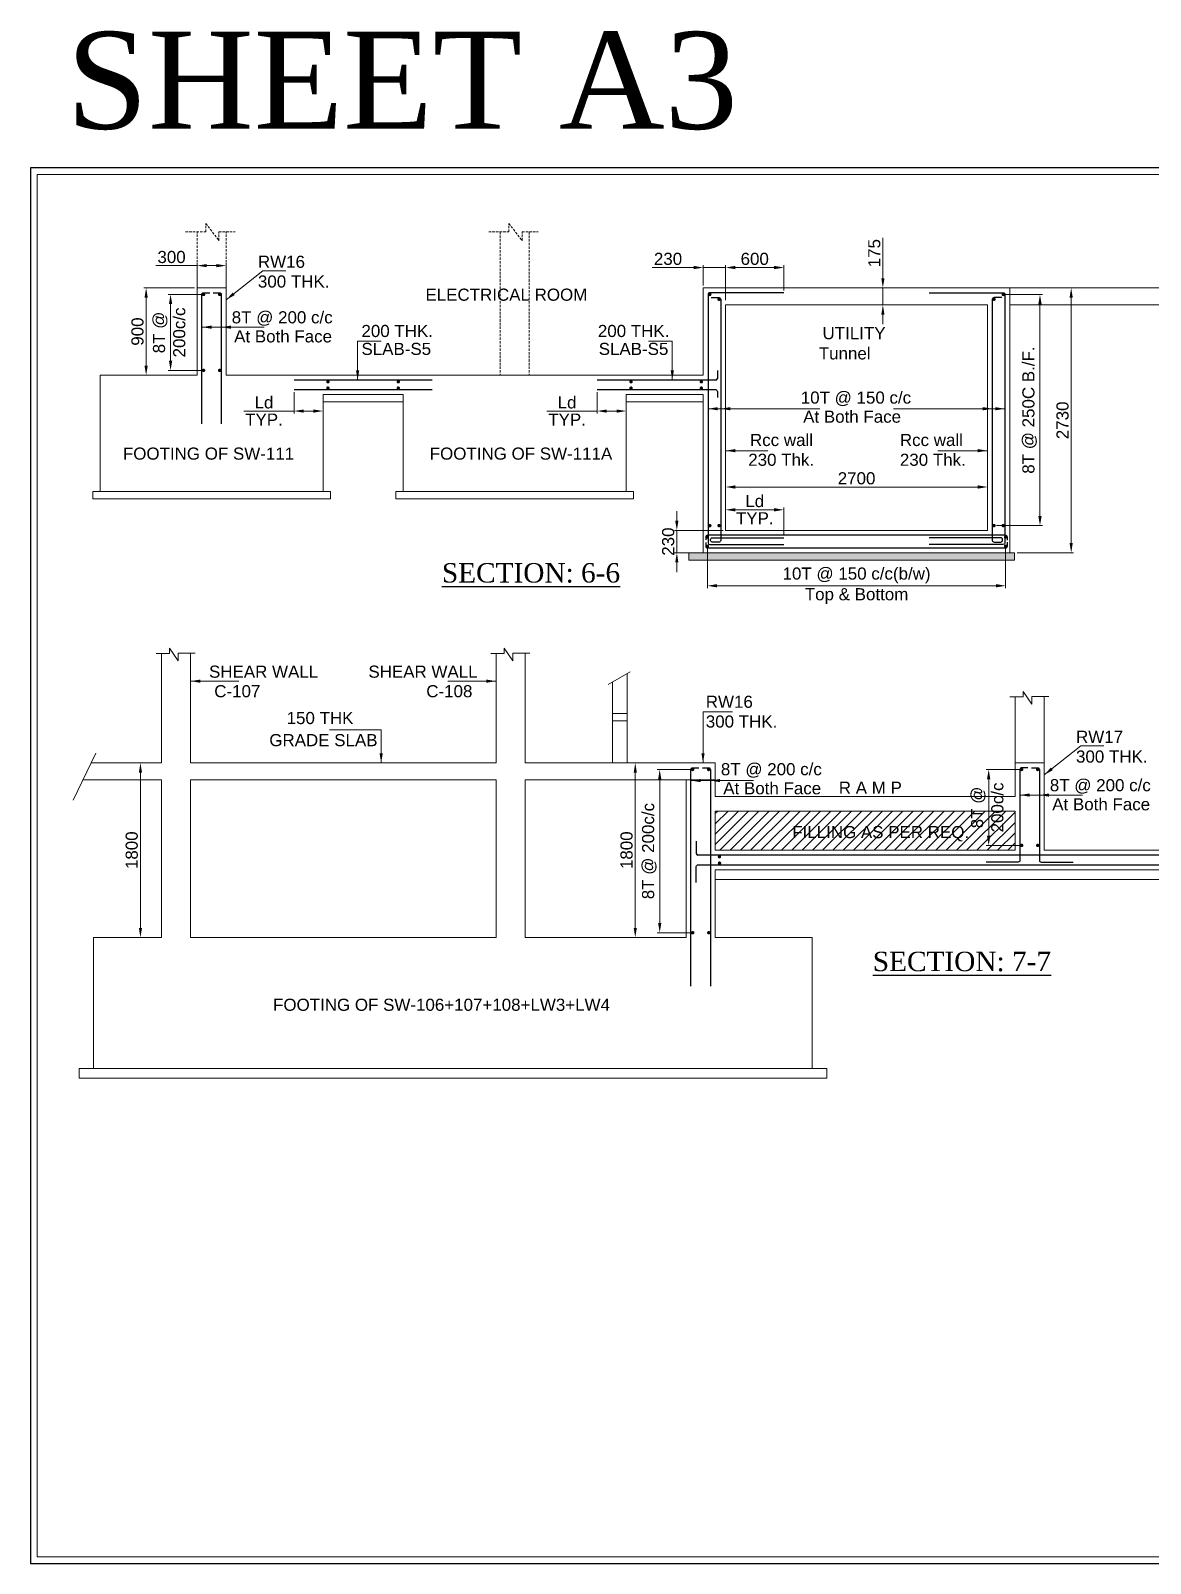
# Model space of a CAD drawing. Header units: millimetres. Extents: x 99112 to 332273, y 431815 to 552227.
# Drawn here: x 311189 to 322734, y 518205 to 534004 of the extents above; entities that cross this region are included whole.
import ezdxf

# ---------------------------------------------------------------- set-up
doc = ezdxf.new("R2010")
doc.units = ezdxf.units.MM
doc.header["$LTSCALE"] = 100
doc.header["$MEASUREMENT"] = 0
doc.linetypes.add('HIDDEN', pattern=[0.375, 0.25, -0.125])
for name, color, linetype, lineweight in [('CONCRETE', 7, 'Continuous', 20), ('DIM', 8, 'Continuous', 13), ('DONUT', 2, 'Continuous', 20), ('MAIN TEXT', 6, 'Continuous', 30), ('P.C.C HATCH', 8, 'Continuous', 20), ('REINF', 4, 'Continuous', 30), ('SHADE', 252, 'Continuous', 13), ('SUNK', 251, 'Continuous', 9), ('TEXT', 255, 'Continuous', 25)]:
    doc.layers.add(name, color=color, linetype=linetype, lineweight=lineweight)
doc.styles.add('ARIAL', font='arial.ttf')
doc.styles.add('TIMES NEW ROMAN', font='times.ttf', dxfattribs={"width": 0.8, "height": 12})
doc.dimstyles.new('50', dxfattribs={"dimscale": 50, "dimtxt": 2.5, "dimasz": 2, "dimexe": 0.5, "dimexo": 0.5, "dimgap": 0.5, "dimtad": 1, "dimdec": 0, "dimzin": 3, "dimdsep": 46, "dimtxsty": 'ARIAL', "dimcen": 0, "dimdle": 1, "dimclrd": 256, "dimclre": 256, "dimclrt": 7, "dimadec": 0, "dimazin": 0, "dimtfac": 1, "dimtdec": 0, "dimtmove": 0, "dimatfit": 3, "dimfxl": 0, "dimtolj": 1, "dimtzin": 0, "dimlwd": -1, "dimlwe": -1, "dimarcsym": 0})

# ---------------------------------------------------------------- blocks, each defined once
blk = doc.blocks.new('*D846')
at = {"layer": 'DIM', "transparency": 16777216}
for p, q in [((312514, 526456), (312296, 526456)), ((312321, 526356), (312321, 524756)), ((312514, 524656), (312296, 524656))]:
    blk.add_line(p, q, dxfattribs=at)
for points in [[(312338, 526356), (312305, 526356), (312321, 526456)], [(312305, 524756), (312338, 524756), (312321, 524656)]]:
    blk.add_solid(points, dxfattribs=at)
at = {"layer": 'DIM', "color": 7, "transparency": 16777216, "insert": (312232, 525556), "char_height": 125, "attachment_point": 5, "rotation": 90, "style": 'ARIAL'}
blk.add_mtext('\\A1;1800', dxfattribs=at)
blk = doc.blocks.new('*D847')
at = {"layer": 'DIM', "transparency": 16777216}
for p, q in [((321242, 531284), (321621, 531284)), ((321596, 531184), (321596, 529002)), ((321147, 528902), (321621, 528902))]:
    blk.add_line(p, q, dxfattribs=at)
for points in [[(321613, 531184), (321579, 531184), (321596, 531284)], [(321579, 529002), (321613, 529002), (321596, 528902)]]:
    blk.add_solid(points, dxfattribs=at)
at = {"layer": 'DIM', "color": 7, "transparency": 16777216, "insert": (321489, 530093), "char_height": 125, "attachment_point": 5, "rotation": 90, "style": 'ARIAL'}
blk.add_mtext('\\A1;8T @ 250C B./F.', dxfattribs=at)
blk = doc.blocks.new('*D848')
at = {"layer": 'DIM', "transparency": 16777216}
for p, q in [((319976, 531452), (319976, 531867)), ((319835, 531352), (320001, 531352)), ((319976, 531177), (319976, 531352)), ((319835, 531177), (320001, 531177)), ((319976, 531077), (319976, 530977))]:
    blk.add_line(p, q, dxfattribs=at)
for points in [[(319960, 531452), (319993, 531452), (319976, 531352)], [(319993, 531077), (319960, 531077), (319976, 531177)]]:
    blk.add_solid(points, dxfattribs=at)
at = {"layer": 'DIM', "color": 7, "transparency": 16777216, "insert": (319888, 531710), "char_height": 125, "attachment_point": 5, "rotation": 90, "style": 'ARIAL'}
blk.add_mtext('\\A1;175', dxfattribs=at)
blk = doc.blocks.new('*D849')
at = {"layer": 'DIM', "transparency": 16777216}
for p, q in [((318355, 531377), (318355, 531587)), ((318455, 531562), (318855, 531562)), ((318955, 531327), (318955, 531587))]:
    blk.add_line(p, q, dxfattribs=at)
for points in [[(318455, 531579), (318455, 531545), (318355, 531562)], [(318855, 531545), (318855, 531579), (318955, 531562)]]:
    blk.add_solid(points, dxfattribs=at)
at = {"layer": 'DIM', "color": 7, "transparency": 16777216, "insert": (318655, 531651), "char_height": 125, "attachment_point": 5, "style": 'ARIAL'}
blk.add_mtext('\\A1;600', dxfattribs=at)
blk = doc.blocks.new('*D850')
at = {"layer": 'DIM', "transparency": 16777216}
for p, q in [((317852, 528952), (317852, 529052)), ((318330, 528852), (317827, 528852)), ((317852, 528622), (317852, 528852)), ((318100, 528622), (317827, 528622)), ((317852, 528522), (317852, 528422))]:
    blk.add_line(p, q, dxfattribs=at)
for points in [[(317835, 528952), (317868, 528952), (317852, 528852)], [(317868, 528522), (317835, 528522), (317852, 528622)]]:
    blk.add_solid(points, dxfattribs=at)
at = {"layer": 'DIM', "color": 7, "transparency": 16777216, "insert": (317763, 528737), "char_height": 125, "attachment_point": 5, "rotation": 90, "style": 'ARIAL'}
blk.add_mtext('\\A1;230', dxfattribs=at)
blk = doc.blocks.new('*D851')
at = {"layer": 'DIM', "transparency": 16777216}
for p, q in [((318355, 528877), (318355, 529325)), ((320955, 529300), (318455, 529300)), ((321055, 528877), (321055, 529325))]:
    blk.add_line(p, q, dxfattribs=at)
for points in [[(318455, 529317), (318455, 529283), (318355, 529300)], [(320955, 529283), (320955, 529317), (321055, 529300)]]:
    blk.add_solid(points, dxfattribs=at)
at = {"layer": 'DIM', "color": 7, "transparency": 16777216, "insert": (319705, 529389), "char_height": 125, "attachment_point": 5, "style": 'ARIAL'}
blk.add_mtext('\\A1;2700', dxfattribs=at)
blk = doc.blocks.new('*D856')
at = {"layer": 'DIM', "transparency": 16777216}
for p, q in [((318025, 531562), (317597, 531562)), ((318125, 531377), (318125, 531587)), ((318355, 531562), (318125, 531562)), ((318355, 531227), (318355, 531587)), ((318455, 531562), (318555, 531562))]:
    blk.add_line(p, q, dxfattribs=at)
for points in [[(318025, 531545), (318025, 531579), (318125, 531562)], [(318455, 531579), (318455, 531545), (318355, 531562)]]:
    blk.add_solid(points, dxfattribs=at)
at = {"layer": 'DIM', "color": 7, "transparency": 16777216, "insert": (317761, 531651), "char_height": 125, "attachment_point": 5, "style": 'ARIAL'}
blk.add_mtext('\\A1;230', dxfattribs=at)
blk = doc.blocks.new('*D852')
at = {"layer": 'DIM', "transparency": 16777216}
for p, q in [((312947, 531285), (312607, 531285)), ((312632, 530602), (312632, 531185)), ((312947, 530502), (312607, 530502))]:
    blk.add_line(p, q, dxfattribs=at)
for points in [[(312649, 531185), (312615, 531185), (312632, 531285)], [(312615, 530602), (312649, 530602), (312632, 530502)]]:
    blk.add_solid(points, dxfattribs=at)
at = {"layer": 'DIM', "color": 7, "transparency": 16777216, "char_height": 125, "attachment_point": 5, "rotation": 90, "style": 'ARIAL'}
for s, insert in [('200c/c', (312722, 530893)), ('\\A1;8T @ ', (312525, 530893))]:
    blk.add_mtext(s, dxfattribs=dict(at, insert=insert))
blk = doc.blocks.new('*D853')
at = {"layer": 'DIM', "transparency": 16777216}
for p, q in [((312905, 531582), (312479, 531582)), ((312905, 531377), (312905, 531606)), ((313105, 531582), (313005, 531582)), ((313205, 531377), (313205, 531606))]:
    blk.add_line(p, q, dxfattribs=at)
for points in [[(313005, 531598), (313005, 531565), (312905, 531582)], [(313105, 531565), (313105, 531598), (313205, 531582)]]:
    blk.add_solid(points, dxfattribs=at)
at = {"layer": 'DIM', "color": 7, "transparency": 16777216, "insert": (312642, 531670), "char_height": 125, "attachment_point": 5, "style": 'ARIAL'}
blk.add_mtext('\\A1;300', dxfattribs=at)
blk = doc.blocks.new('*D854')
at = {"layer": 'DIM', "transparency": 16777216}
for p, q in [((312880, 531352), (312355, 531352)), ((312380, 530552), (312380, 531252)), ((312880, 530452), (312355, 530452))]:
    blk.add_line(p, q, dxfattribs=at)
for points in [[(312397, 531252), (312363, 531252), (312380, 531352)], [(312363, 530552), (312397, 530552), (312380, 530452)]]:
    blk.add_solid(points, dxfattribs=at)
at = {"layer": 'DIM', "color": 7, "transparency": 16777216, "insert": (312291, 530902), "char_height": 125, "attachment_point": 5, "rotation": 90, "style": 'ARIAL'}
blk.add_mtext('\\A1;900', dxfattribs=at)
blk = doc.blocks.new('*D855')
at = {"layer": 'DIM', "transparency": 16777216}
for p, q in [((321310, 531352), (321942, 531352)), ((321918, 531252), (321918, 528722)), ((321360, 528622), (321942, 528622))]:
    blk.add_line(p, q, dxfattribs=at)
for points in [[(321934, 531252), (321901, 531252), (321918, 531352)], [(321901, 528722), (321934, 528722), (321918, 528622)]]:
    blk.add_solid(points, dxfattribs=at)
at = {"layer": 'DIM', "color": 7, "transparency": 16777216, "insert": (321829, 529987), "char_height": 125, "attachment_point": 5, "rotation": 90, "style": 'ARIAL'}
blk.add_mtext('\\A1;2730', dxfattribs=at)
blk = doc.blocks.new('*D866')
at = {"layer": 'DIM', "transparency": 16777216}
for p, q in [((321382, 526388), (321042, 526388)), ((321067, 525705), (321067, 526288)), ((321383, 525605), (321042, 525605))]:
    blk.add_line(p, q, dxfattribs=at)
for points in [[(321084, 526288), (321050, 526288), (321067, 526388)], [(321050, 525705), (321084, 525705), (321067, 525605)]]:
    blk.add_solid(points, dxfattribs=at)
at = {"layer": 'DIM', "color": 7, "transparency": 16777216, "char_height": 125, "attachment_point": 5, "rotation": 90, "style": 'ARIAL'}
for s, insert in [('200c/c', (321157, 525997)), ('\\A1;8T @ ', (320960, 525997))]:
    blk.add_mtext(s, dxfattribs=dict(at, insert=insert))
blk = doc.blocks.new('*D867')
at = {"layer": 'DIM', "transparency": 16777216}
for p, q in [((317990, 526388), (317650, 526388)), ((317675, 524806), (317675, 526288)), ((317991, 524706), (317650, 524706))]:
    blk.add_line(p, q, dxfattribs=at)
for points in [[(317692, 526288), (317659, 526288), (317675, 526388)], [(317659, 524806), (317692, 524806), (317675, 524706)]]:
    blk.add_solid(points, dxfattribs=at)
at = {"layer": 'DIM', "color": 7, "transparency": 16777216, "insert": (317568, 525547), "char_height": 125, "attachment_point": 5, "rotation": 90, "style": 'ARIAL'}
blk.add_mtext('\\A1;8T @ 200c/c', dxfattribs=at)
blk = doc.blocks.new('*D868')
at = {"layer": 'DIM', "transparency": 16777216}
for p, q in [((317923, 526456), (317398, 526456)), ((317423, 524756), (317423, 526356)), ((317923, 524656), (317398, 524656))]:
    blk.add_line(p, q, dxfattribs=at)
for points in [[(317440, 526356), (317407, 526356), (317423, 526456)], [(317407, 524756), (317440, 524756), (317423, 524656)]]:
    blk.add_solid(points, dxfattribs=at)
at = {"layer": 'DIM', "color": 7, "transparency": 16777216, "insert": (317334, 525556), "char_height": 125, "attachment_point": 5, "rotation": 90, "style": 'ARIAL'}
blk.add_mtext('\\A1;1800', dxfattribs=at)
blk = doc.blocks.new('*D869')
at = {"layer": 'DIM', "transparency": 16777216}
for p, q in [((318167, 528664), (318167, 528257)), ((321242, 528664), (321242, 528257)), ((318267, 528282), (321142, 528282))]:
    blk.add_line(p, q, dxfattribs=at)
for points in [[(318267, 528299), (318267, 528265), (318167, 528282)], [(321142, 528265), (321142, 528299), (321242, 528282)]]:
    blk.add_solid(points, dxfattribs=at)
at = {"layer": 'DIM', "color": 7, "transparency": 16777216, "char_height": 125, "attachment_point": 5, "style": 'ARIAL'}
for s, insert in [('\\A1;10T @ 150 c/c(b/w)', (319705, 528389)), ('Top & Bottom', (319705, 528176))]:
    blk.add_mtext(s, dxfattribs=dict(at, insert=insert))
blk = doc.blocks.new('*D900')
at = {"layer": 'DIM', "transparency": 16777216}
for p, q in [((313905, 530277), (313905, 530058)), ((314205, 530227), (314205, 530058)), ((313905, 530083), (313386, 530083)), ((314105, 530083), (314005, 530083))]:
    blk.add_line(p, q, dxfattribs=at)
for points in [[(314005, 530099), (314005, 530066), (313905, 530083)], [(314105, 530066), (314105, 530099), (314205, 530083)]]:
    blk.add_solid(points, dxfattribs=at)
at = {"layer": 'DIM', "color": 7, "transparency": 16777216, "char_height": 125, "attachment_point": 5, "style": 'ARIAL'}
for s, insert in [('\\A1;Ld', (313595, 530171)), ('TYP.', (313595, 529995))]:
    blk.add_mtext(s, dxfattribs=dict(at, insert=insert))
blk = doc.blocks.new('*D901')
at = {"layer": 'DIM', "transparency": 16777216}
for p, q in [((317030, 530277), (317030, 530058)), ((317330, 530227), (317330, 530058)), ((317030, 530083), (316511, 530083)), ((317230, 530083), (317130, 530083))]:
    blk.add_line(p, q, dxfattribs=at)
for points in [[(317130, 530099), (317130, 530066), (317030, 530083)], [(317230, 530066), (317230, 530099), (317330, 530083)]]:
    blk.add_solid(points, dxfattribs=at)
at = {"layer": 'DIM', "color": 7, "transparency": 16777216, "char_height": 125, "attachment_point": 5, "style": 'ARIAL'}
for s, insert in [('\\A1;Ld', (316720, 530171)), ('TYP.', (316720, 529995))]:
    blk.add_mtext(s, dxfattribs=dict(at, insert=insert))
blk = doc.blocks.new('*D902')
at = {"layer": 'DIM', "transparency": 16777216}
for p, q in [((318355, 528877), (318355, 529090)), ((318955, 528802), (318955, 529090)), ((318455, 529065), (318855, 529065))]:
    blk.add_line(p, q, dxfattribs=at)
for points in [[(318455, 529082), (318455, 529048), (318355, 529065)], [(318855, 529048), (318855, 529082), (318955, 529065)]]:
    blk.add_solid(points, dxfattribs=at)
at = {"layer": 'DIM', "color": 7, "transparency": 16777216, "char_height": 125, "attachment_point": 5, "style": 'ARIAL'}
for s, insert in [('\\A1;Ld', (318655, 529154)), ('TYP.', (318655, 528978))]:
    blk.add_mtext(s, dxfattribs=dict(at, insert=insert))

msp = doc.modelspace()

# ---------------------------------------------------------------- hatches: boundary and pattern name
at = {"layer": 'P.C.C HATCH'}
h = msp.add_hatch(dxfattribs=at)
h.set_pattern_fill('AR-CONC', color=256, scale=20, style=0)
h.set_pattern_definition([(50, (285291.68, 560537.7), (143.45204, -12.55043), [15, -165]), (355, (285291.68, 560537.7), (-27.75027, 150.43843), [12, -132]), (100.4514, (285303.64, 560536.66), (115.70188, 137.8879), [12.74804, -140.22842]), (46.1842, (285291.68, 560577.7), (213.4482, -33.1038), [22.5, -247.5]), (96.6356, (285309.47, 560574.94), (186.9325, 194.8236), [19.1221, -210.3426]), (351.1842, (285291.68, 560577.7), (186.9324, 194.8237), [18, -198]), (21, (285311.68, 560567.7), (119.3814, -80.52378), [15, -165]), (326, (285311.68, 560567.7), (48.66307, 145.03), [12, -132]), (71.4514, (285321.63, 560560.99), (168.04453, 64.5061), [12.74804, -140.22842]), (37.5, (285291.684, 560537.7), (2.43197, 66.57877), [0, -130.4, 0, -134, 0, -132.5]), (7.5, (285291.684, 560537.7), (52.61391, 78.88234), [0, -76.4, 0, -127.4, 0, -50.5]), (327.5, (285247.084, 560537.7), (106.76449, -4.510974), [0, -50, 0, -156, 0, -207]), (317.5, (285227.08, 560537.7), (116.63723, 20.021), [0, -65, 0, -103.6, 0, -147])])
h.paths.add_polyline_path([(317974.6, 528622), (321334.6, 528622), (321334.6, 528547), (317974.6, 528547)])
at = {"layer": 'SHADE'}
h = msp.add_hatch(dxfattribs=at)
h.set_pattern_fill('ANSI31', color=256, scale=600, style=0)
h.set_pattern_definition([(45, (3516.18, -11537.12), (-53.033009, 53.033009), [])])
h.paths.add_polyline_path([(321339.7, 525555.5), (321339.7, 525959.3), (318247.9, 525959.3), (318247.9, 525555.5)])

# ---------------------------------------------------------------- linework, layer by layer
at = {"color": 5}
msp.add_lwpolyline([(311189.2, 518205.4), (331490.2, 518205.4), (331490.2, 532589.5), (311189.2, 532589.5)], close=True, dxfattribs=at)
at = {"layer": 'CONCRETE', "color": 8, "linetype": 'HIDDEN', "lineweight": 13}
for p, q in [((312904.6, 531352), (312904.6, 531928.9)), ((313204.6, 531352), (313204.6, 531928.9)), ((316029.6, 531928.9), (316029.6, 530452)), ((316329.6, 531928.9), (316329.6, 530452))]:
    msp.add_line(p, q, dxfattribs=at)
at = {"layer": 'CONCRETE', "ltscale": 1000}
for p, q in [((312904.6, 531352), (313204.6, 531352)), ((312904.6, 530452), (312904.6, 531352)), ((313204.6, 531352), (313204.6, 530452)), ((311904.6, 529252), (311904.6, 530452)), ((311904.6, 530452), (312904.6, 530452)), ((313204.6, 530452), (318124.6, 530452)), ((315029.6, 530252), (314204.6, 530252)), ((314204.6, 530252), (314204.6, 529252)), ((315029.6, 530252), (315029.6, 529252)), ((318124.6, 530252), (317329.6, 530252)), ((317329.6, 530252), (317329.6, 529252)), ((314204.6, 530177), (315029.6, 530177)), ((317329.6, 530177), (318124.6, 530177)), ((314279.6, 529252), (311829.6, 529252)), ((311829.6, 529252), (311829.6, 529177)), ((314204.6, 529252), (311904.6, 529252)), ((314279.6, 529252), (314279.6, 529177)), ((317404.6, 529252), (314954.6, 529252)), ((314954.6, 529252), (314954.6, 529177)), ((317329.6, 529252), (315029.6, 529252)), ((317404.6, 529252), (317404.6, 529177)), ((314279.6, 529177), (311829.6, 529177)), ((317404.6, 529177), (314954.6, 529177)), ((312538.7, 527584.3), (312538.7, 526455.5)), ((312838.7, 527586.6), (312838.7, 526455.5)), ((315988.7, 527584.3), (315988.7, 526455.5)), ((316288.7, 527586.6), (316288.7, 526455.5)), ((318247.9, 526455.5), (318247.9, 526109.3)), ((321339.7, 526455.5), (321339.7, 526109.3)), ((321339.7, 526455.5), (321639.7, 526455.5)), ((321639.7, 526455.5), (321639.7, 525555.5)), ((312538.7, 524655.5), (312538.7, 526280.5)), ((312838.7, 524655.5), (312838.7, 526280.5)), ((315988.7, 524655.5), (315988.7, 526280.5)), ((316288.7, 524655.5), (316288.7, 526280.5)), ((317947.9, 526280.5), (317947.9, 524655.5)), ((318247.9, 526109.3), (321339.7, 526109.3)), ((318247.9, 525959.3), (318247.9, 525555.5)), ((318247.9, 525959.3), (321339.7, 525959.3)), ((321339.7, 525959.3), (321339.7, 525555.5)), ((318247.9, 525355.5), (318247.9, 524655.5)), ((311838.7, 523305.5), (311838.7, 524655.5)), ((311838.7, 524655.5), (312538.7, 524655.5)), ((312838.7, 524655.5), (315988.7, 524655.5)), ((316288.7, 524655.5), (317947.9, 524655.5)), ((318247.9, 524655.5), (319248.7, 524655.5)), ((319248.7, 524655.5), (319248.7, 523305.5)), ((311688.7, 523305.5), (311838.7, 523305.5)), ((311688.7, 523305.5), (319398.7, 523305.5)), ((311688.7, 523205.5), (311688.7, 523305.5)), ((319398.7, 523205.5), (319398.7, 523305.5)), ((311688.7, 523205.5), (319398.7, 523205.5))]:
    msp.add_line(p, q, dxfattribs=at)
at = {"layer": 'CONCRETE'}
for p, q in [((318124.6, 531352), (323729.6, 531352)), ((318124.6, 530452), (318124.6, 531352)), ((321284.6, 531352), (321284.6, 528622)), ((318354.6, 531177), (318354.6, 528852)), ((318354.6, 531177), (321054.6, 531177)), ((321054.6, 528852), (321054.6, 531177)), ((321284.6, 531177), (323429.6, 531177)), ((318124.6, 528622), (318124.6, 530252)), ((318354.6, 528852), (321054.6, 528852)), ((321334.6, 528622), (317974.6, 528622)), ((317974.6, 528622), (317974.6, 528547)), ((321334.6, 528622), (321334.6, 528547)), ((317974.6, 528547), (321334.6, 528547)), ((317188.7, 526890.5), (317188.7, 526455.5)), ((317338.7, 526890.5), (317338.7, 526455.5))]:
    msp.add_line(p, q, dxfattribs=at)
at = {"layer": 'CONCRETE', "color": 8, "linetype": 'HIDDEN', "lineweight": 13}
for points in [[(312787, 531928.9), (312995.9, 531928.9), (312995.9, 532016), (313131, 531839.1), (313131, 531928.9), (313297, 531928.9)], [(315912, 531928.9), (316120.9, 531928.9), (316120.9, 532016), (316256, 531839.1), (316256, 531928.9), (316422, 531928.9)]]:
    msp.add_lwpolyline(points, dxfattribs=at)
at = {"layer": 'CONCRETE', "ltscale": 1000}
msp.add_lwpolyline([(317188.7, 526965.5), (317338.7, 526965.5), (317338.7, 526890.5), (317188.7, 526890.5)], close=True, dxfattribs=at)
at = {"layer": 'CONCRETE'}
msp.add_lwpolyline([(311861.5, 526557.2), (311627.8, 526072.6)], dxfattribs=at)
at = {"layer": 'CONCRETE', "ltscale": 1000}
for points in [[(311817, 526455.5), (312538.7, 526455.5)], [(312838.7, 526455.5), (315988.7, 526455.5)], [(316288.7, 526455.5), (318247.9, 526455.5)], [(311728.1, 526280.5), (312538.7, 526280.5)], [(312838.7, 526280.5), (315988.7, 526280.5)], [(316288.7, 526280.5), (318247.9, 526280.5)], [(318247.9, 525555.5), (321339.7, 525555.5)], [(321639.7, 525555.5), (324723.8, 525555.5)], [(318247.9, 525355.5), (325173.8, 525355.5)], [(318247.9, 525255.5), (325173.8, 525255.5)]]:
    msp.add_lwpolyline(points, dxfattribs=at)
at = {"layer": 'DIM'}
for p, q in [((317338.7, 526965.5), (317338.7, 527376.9)), ((317188.7, 526965.5), (317188.7, 527289.5)), ((321339.7, 526455.5), (321339.7, 527137.3)), ((321639.7, 526455.5), (321639.7, 527139.6))]:
    msp.add_line(p, q, dxfattribs=at)
for points in [[(312485.1, 527584.3), (312620.9, 527584.3), (312620.9, 527640.4), (312709.6, 527506.9), (312709.6, 527586.6), (312885.2, 527586.6)], [(315935.1, 527584.3), (316070.9, 527584.3), (316070.9, 527640.4), (316159.6, 527506.9), (316159.6, 527586.6), (316335.2, 527586.6)], [(317145, 527264), (317370.5, 527395.5)], [(321286.2, 527137.3), (321422, 527137.3), (321422, 527193.4), (321510.7, 527059.9), (321510.7, 527139.6), (321686.2, 527139.6)]]:
    msp.add_lwpolyline(points, dxfattribs=at)
at = {"layer": 'DONUT', "const_width": 17.5}
for points in [[(312963.2, 531284.7, 1), (312980.7, 531284.7, 1)], [(313128.5, 531284.7, 1), (313146, 531284.7, 1)], [(321208.5, 531284.5, 1), (321226, 531284.5, 1)], [(318278.3, 531234.5, 1), (318295.8, 531234.5, 1)], [(321113.3, 531234.5, 1), (321130.8, 531234.5, 1)], [(314245.8, 530384.7, 1), (314263.3, 530384.7, 1)], [(314988.3, 530384.7, -1), (314970.8, 530384.7, -1)], [(317370.8, 530384.7, 1), (317388.3, 530384.7, 1)], [(318113.3, 530384.7, -1), (318095.8, 530384.7, -1)], [(314245.8, 530319.3, -1), (314263.3, 530319.3, -1)], [(314988.3, 530319.3, 1), (314970.8, 530319.3, 1)], [(317370.8, 530319.3, -1), (317388.3, 530319.3, -1)], [(318113.3, 530319.3, 1), (318095.8, 530319.3, 1)], [(318175.8, 528784.5, -1), (318158.3, 528784.5, -1)], [(318200.9, 528902, -1), (318183.4, 528902, -1)], [(318278.3, 528902, 1), (318295.8, 528902, 1)], [(321130.9, 528902, -1), (321113.4, 528902, -1)], [(321208.3, 528902, 1), (321225.8, 528902, 1)], [(321250.8, 528784.5, -1), (321233.3, 528784.5, -1)], [(318175.8, 528689.5, -1), (318158.3, 528689.5, -1)], [(321250.8, 528689.5, -1), (321233.3, 528689.5, -1)], [(318006.5, 526388.2, 1), (318024, 526388.2, 1)], [(318171.8, 526388.2, 1), (318189.3, 526388.2, 1)], [(321398.3, 526388.2, 1), (321415.8, 526388.2, 1)], [(321563.6, 526388.2, 1), (321581.1, 526388.2, 1)], [(318283.1, 525422.8, 1), (318300.6, 525422.8, 1)]]:
    msp.add_lwpolyline(points, format="xyb", close=True, dxfattribs=at)
at = {"layer": 'DONUT', "const_width": 17.5, "elevation": 12.3}
for points in [[(318183.1, 531284.5, 1), (318200.6, 531284.5, 1)], [(312981.2, 530502, -1), (312963.7, 530502, -1)], [(313129, 530502, 1), (313146.5, 530502, 1)], [(321416.4, 525605.5, -1), (321398.9, 525605.5, -1)], [(321564.2, 525605.5, 1), (321581.7, 525605.5, 1)], [(318282.5, 525488.2, 1), (318300, 525488.2, 1)], [(318024.5, 524705.5, -1), (318007, 524705.5, -1)], [(318172.3, 524705.5, 1), (318189.8, 524705.5, 1)]]:
    msp.add_lwpolyline(points, format="xyb", close=True, dxfattribs=at)
at = {"layer": 'REINF'}
for p, q in [((315329.6, 530402.2), (313904.6, 530402.2)), ((318253, 530402.2), (317029.6, 530402.2)), ((318270.5, 530499.5), (318270.5, 530419.7)), ((315329.6, 530301.8), (313904.6, 530301.8)), ((318253, 530301.8), (317029.6, 530301.8)), ((318270.5, 530284.3), (318270.5, 530222.5)), ((318052.2, 525648.4), (318052.2, 525523.2)), ((324981.5, 525505.7), (318069.7, 525505.7))]:
    msp.add_line(p, q, dxfattribs=at)
for points in [[(312954.4, 529952), (312954.4, 531284.7, -0.4142136), (312971.9, 531302.2), (313036.5, 531302.2)], [(313072, 531302.2), (313137.3, 531302.2, -0.4142136), (313154.8, 531284.7), (313154.8, 529952)], [(318954.6, 531302), (318191.9, 531302, 0.414238), (318174.4, 531284.5), (318174.7, 528724.5, 0.4141845), (318192.2, 528707), (318954.6, 528707)], [(320454.6, 531302), (321217.3, 531302, -0.414238), (321234.8, 531284.5), (321234.5, 528724.5, -0.4141845), (321217, 528707), (320454.6, 528707)], [(318206.4, 531252), (318287.1, 531252, -0.4142136), (318304.6, 531234.5), (318304.6, 528749.5, -0.4142136), (318287.1, 528732), (318217.1, 528732, -0.4142136), (318199.6, 528749.5), (318199.6, 528759.5, -0.4142136), (318217.1, 528777), (318954.6, 528777)], [(321202.8, 531252), (321122.1, 531252, 0.4142136), (321104.6, 531234.5), (321104.6, 528749.5, 0.4142136), (321122.1, 528732), (321192, 528732, 0.4142136), (321209.5, 528749.5), (321209.5, 528759.5, 0.4142136), (321192, 528777), (320454.6, 528777)], [(321259.6, 528753.2), (321259.6, 528784.5, 0.4142136), (321242.1, 528802), (318167.1, 528802, 0.4142136), (318149.6, 528784.5), (318149.6, 528756.6)], [(318149.6, 528727.8), (318149.6, 528689.5, 0.4142136), (318167.1, 528672), (321242.1, 528672, 0.4142136), (321259.6, 528689.5), (321259.6, 528731.3)], [(317997.7, 524155.5), (317997.7, 526388.2, -0.4142136), (318015.2, 526405.7), (318079.8, 526405.7)], [(318115.3, 526405.7), (318180.5, 526405.7, -0.4142136), (318198, 526388.2), (318198, 524155.5)], [(321472.3, 526405.7), (321407.1, 526405.7, 0.4142136), (321389.6, 526388.2), (321389.6, 525451, -0.4142136), (321372.1, 525433.5), (321039.7, 525433.5)], [(321507.1, 526405.7), (321572.4, 526405.7, -0.4142136), (321589.9, 526388.2), (321589.9, 525451, 0.4142136), (321607.4, 525433.5), (321939.7, 525433.5)], [(318052.2, 525222.9), (318052.2, 525387.8, -0.4142136), (318069.7, 525405.3), (324981.5, 525405.3, 0.4142136), (324999, 525422.8), (324999, 525447)]]:
    msp.add_lwpolyline(points, format="xyb", dxfattribs=at)
for centre, start, end in [((318253, 530419.7), 270, 0), ((318253, 530284.3), 0, 90), ((318069.7, 525523.2), 180, 270)]:
    msp.add_arc(centre, 17.5, start, end, dxfattribs=at)
at = {"layer": 'SUNK', "color": 6}
msp.add_lwpolyline([(311257.3, 518273.4), (331422.2, 518273.4), (331422.2, 532521.5), (311257.3, 532521.5)], close=True, dxfattribs=at)

# ---------------------------------------------------------------- texts
at = {"layer": 'MAIN TEXT', "style": 'TIMES NEW ROMAN'}
for s, height, rotation, p in [('SHEET A3', 1000, 359.99642, (311559, 532992.7, 389.1)), ('%%USECTION: 6-6', 200, 0.00358, (315429.5, 528315.4, -390)), ('%%USECTION: 7-7', 200, 0.00358, (319872.3, 524309.6, -0.9))]:
    msp.add_text(s, height=height, rotation=rotation, dxfattribs=at).set_placement(p)
at = {"layer": 'TEXT', "style": 'ARIAL'}
for s, rotation, p in [('RW16', 0, (313532.6, 531559.4)), ('300 THK.', 0, (313532.6, 531355.7)), ('ELECTRICAL ROOM', 0, (315260.1, 531219.9)), ('200 THK.', 0, (314600.1, 530845.7)), ('200 THK.', 360, (317037.8, 530845.7)), ('SLAB-S5', 0, (314600.1, 530660.9)), ('SLAB-S5', 360, (317046.3, 530660.9)), ('Rcc wall', 360, (318606.1, 529722.1)), ('Rcc wall', 0, (320151.6, 529722.1)), ('FOOTING OF SW-111', 0, (312140.5, 529581.7)), ('FOOTING OF SW-111A', 0, (315304, 529581.7)), ('230 Thk.', 360, (318588.1, 529518.3)), ('230 Thk.', 0, (320151.6, 529518.3)), ('SHEAR WALL', 0, (313028.4, 527334.2)), ('SHEAR WALL', 360, (314671.7, 527334.2)), ('C-107', 0, (313082.4, 527132.6)), ('C-108', 360, (315268.5, 527132.6)), ('RW16', 0, (318150.4, 527023.9)), ('150 THK', 0, (313828.6, 526856.3)), ('300 THK.', 0, (318150.4, 526820.2)), ('GRADE SLAB', 360, (313650, 526628.3)), ('RW17', 0, (321967.7, 526662.9)), ('300 THK.', 0, (321967.7, 526459.2)), ('R A M P', 0, (319521.8, 526137.8)), ('FILLING AS PER REQ.', 0, (319041.6, 525680.5, 389.1)), ('FOOTING OF SW-106+107+108+LW3+LW4', 0, (313688.5, 523900.7))]:
    msp.add_text(s, height=125, rotation=rotation, dxfattribs=at).set_placement(p)
for s, p in [('8T @ 200 c/c', (313262.5, 530986.7, -389.1)), ('At Both Face', (313287.4, 530790.2, -389.1)), ('10T @ 150 c/c', (319129.5, 530159.2, -389.1)), ('At Both Face', (319154.4, 529962.7, -389.1)), ('8T @ 200 c/c', (318305.8, 526328.7, -389.1)), ('At Both Face', (318330.6, 526132.2, -389.1)), ('8T @ 200 c/c', (321697.6, 526163.7, -389.1)), ('At Both Face', (321722.5, 525967.2, -389.1))]:
    msp.add_text(s, height=125, dxfattribs=at).set_placement(p)
at = {"layer": 'TEXT', "insert": (319315.6, 530948.3), "char_height": 125, "width": 739.059, "attachment_point": 1, "rotation": 0, "style": 'ARIAL'}
msp.add_mtext('\\pi38.31385;UTILITY \\pi38.31385;Tunnel', dxfattribs=at)

# ---------------------------------------------------------------- dimensions: what is measured, and where the dimension line sits
at = {"layer": 'DIM'}
for base, p1, p2, text, picture, middle in [((319976.5, 531352, -389.1), (319809.8, 531177), (319809.8, 531352), '175', '*D848', (319887.7, 531709.7, -389.1)), ((312632, 531284.7), (312972.5, 530502, 12.3), (312971.9, 531284.7), '8T @ \\X200c/c', '*D852', (312632, 530893.3)), ((321596.1, 528902, -389.1), (321217.3, 531284.5), (321122.1, 528902), '8T @ 250C B./F.', '*D847', (321489.1, 530093.2, -389.1)), ((317675.3, 526388.2), (318015.7, 524705.5, 12.3), (318015.2, 526388.2), '8T @ 200c/c', '*D867', (317568.2, 525546.8)), ((321067.1, 526388.2), (321407.6, 525605.5, 12.3), (321407.1, 526388.2), '8T @ \\X200c/c', '*D866', (321067.1, 525996.8))]:
    dim = msp.add_linear_dim(base=base, p1=p1, p2=p2, angle=90, text=text, dimstyle='50', dxfattribs=at)
    dim.commit()
    dim.dimension.update_dxf_attribs({"geometry": picture, "text_midpoint": middle})
for base, p1, p2, picture, middle in [((312904.6, 531581.5), (313204.6, 531352), (312904.6, 531352), '*D853', (312641.8, 531670.4)), ((318124.6, 531562, -778.2), (318354.6, 531202), (318124.6, 531352), '*D856', (317760.7, 531650.9, -778.2)), ((318954.6, 531562, -389.1), (318354.6, 531352), (318954.6, 531302), '*D849', (318654.6, 531650.8, -389.1)), ((318354.6, 529300.1, -778.2), (321054.6, 528852), (318354.6, 528852), '*D851', (319704.6, 529388.9, -778.2))]:
    dim = msp.add_linear_dim(base=base, p1=p1, p2=p2, dimstyle='50', dxfattribs=at)
    dim.commit()
    dim.dimension.update_dxf_attribs({"geometry": picture, "text_midpoint": middle})
for base, p1, p2, picture, middle in [((312380, 531352), (312904.6, 530452), (312904.6, 531352), '*D854', (312291.2, 530902)), ((321917.5, 528622, -389.1), (321284.6, 531352), (321334.6, 528622), '*D855', (321828.6, 529987, -389.1)), ((312321.2, 524655.5), (312538.7, 526455.5), (312538.7, 524655.5), '*D846', (312232.4, 525555.5)), ((317423.3, 526455.5), (317947.9, 524655.5), (317947.9, 526455.5), '*D868', (317334.4, 525555.5))]:
    dim = msp.add_linear_dim(base=base, p1=p1, p2=p2, angle=90, dimstyle='50', dxfattribs=at)
    dim.commit()
    dim.dimension.update_dxf_attribs({"geometry": picture, "text_midpoint": middle})
for base, p1, p2, text, picture, middle in [((313904.6, 530082.8), (314204.6, 530252), (313904.6, 530301.8), 'Ld\\XTYP.', '*D900', (313595.2, 530082.8)), ((317029.6, 530082.8), (317329.6, 530252), (317029.6, 530301.8), 'Ld\\XTYP.', '*D901', (316720.2, 530082.8)), ((318954.6, 529065.1), (318354.6, 528852), (318954.6, 528777), 'Ld\\XTYP.', '*D902', (318654.6, 529065.1)), ((321242.1, 528282), (318167.1, 528689.5), (321242.1, 528689.5), '10T @ 150 c/c(b/w)\\XTop & Bottom', '*D869', (319704.6, 528282))]:
    dim = msp.add_linear_dim(base=base, p1=p1, p2=p2, text=text, dimstyle='50', dxfattribs=at)
    dim.commit()
    dim.dimension.update_dxf_attribs({"geometry": picture, "text_midpoint": middle})
dim = msp.add_linear_dim(base=(317851.5, 528852, -389.1), p1=(318124.6, 528622), p2=(318354.6, 528852), angle=90, dimstyle='50', dxfattribs=at)
dim.commit()
dim.dimension.update_dxf_attribs({"geometry": '*D850', "text_midpoint": (317851.5, 528737, -389.1), "dimtype": 160})

# ---------------------------------------------------------------- leaders
for points, override in [([(313204.6, 531228.5), (313582, 531529.5), (313820.5, 531529.5)], {"dimgap": 0.5, "dimtad": 0}), ([(312954.4, 530947.5), (313598.5, 530947.5)], {"dimgap": 0.5, "dimtad": 0}), ([(313154.8, 530947.5), (313598.5, 530947.5)], {"dimgap": 0.5, "dimtad": 0}), ([(314560.5, 530402.2), (314560.5, 530803.5), (314805, 530803.5)], {"dimgap": 0.5, "dimtad": 0}), ([(317805, 530402.2), (317805, 530803.5), (317560.5, 530803.5)], {"dimgap": 0.5, "dimtad": 0}), ([(318302.6, 530106.7, -376.8), (319324.8, 530106.7, -376.8)], {"dimgap": 0.5, "dimtad": 0}), ([(321106.6, 530106.7, -376.8), (320084.4, 530106.7, -376.8)], {"dimgap": 0.5, "dimtad": 0}), ([(312838.7, 527298.6), (313335.3, 527298.6)], {"dimgap": 0.5, "dimtad": 0}), ([(315988.7, 527298.6), (315492, 527298.6)], {"dimgap": 0.5, "dimtad": 0}), ([(318121.7, 526455.5), (318121.7, 526981.4), (318424.7, 526981.4)], {"dimgap": 0.5, "dimtad": 0}), ([(314803.3, 526455.5), (314803.3, 526796.2), (314269.3, 526796.2)], {"dimtad": 0}), ([(321639.7, 526332), (322017.1, 526633), (322255.6, 526633)], {"dimgap": 0.5, "dimtad": 0}), ([(317997.7, 526274), (318641.8, 526274)], {"dimgap": 0.5, "dimtad": 0}), ([(318198, 526274), (318641.8, 526274)], {"dimgap": 0.5, "dimtad": 0}), ([(321389.6, 526124.5), (322033.6, 526124.5)], {"dimgap": 0.5, "dimtad": 0}), ([(321589.9, 526124.5), (322033.6, 526124.5)], {"dimgap": 0.5, "dimtad": 0})]:
    msp.add_leader(points, dimstyle='50', override=override, dxfattribs=at)
for points in [[(318174.5, 530106.7, -376.8), (319324.8, 530106.7, -376.8)], [(321234.7, 530106.7, -376.8), (320084.4, 530106.7, -376.8)], [(318354.6, 529674.5), (318790.6, 529674.5)], [(321053.7, 529674.4), (320544.2, 529674.5)]]:
    msp.add_leader(points, dimstyle='50', dxfattribs=at)

doc.saveas('drawing.dxf')
